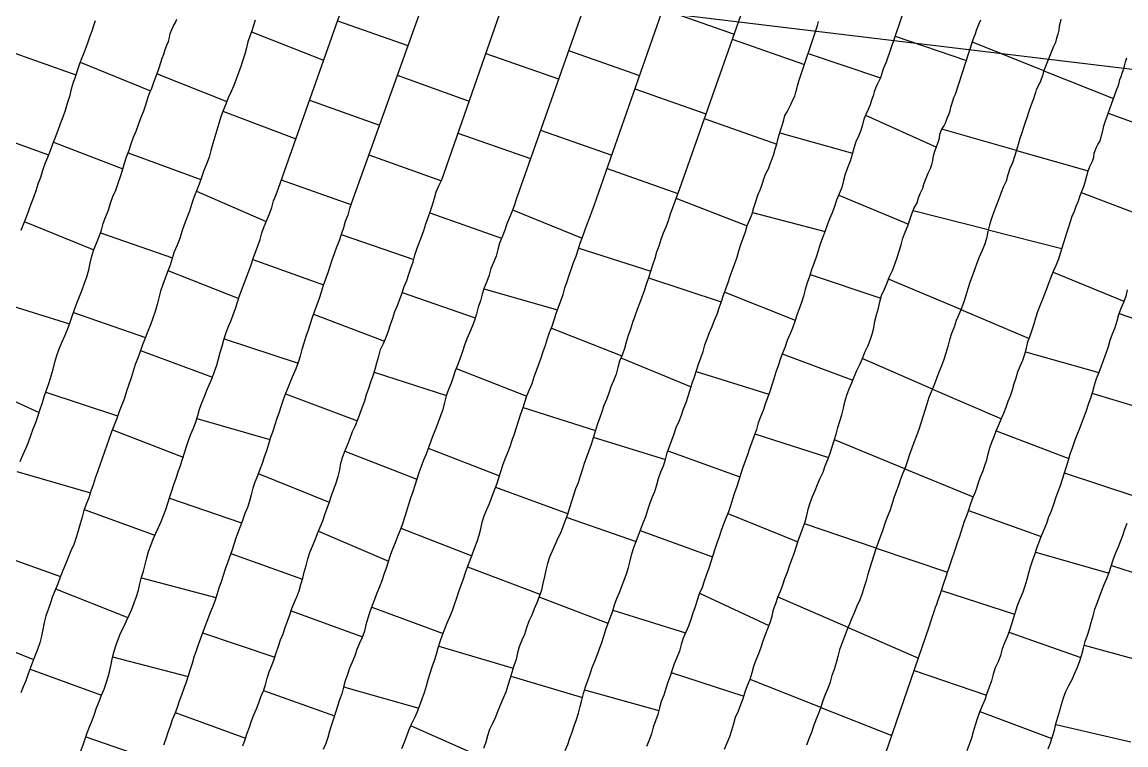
# Model space of a CAD drawing. Extents: x 703186 to 703989, y 1560402 to 1561368.
# Drawn here: x 703862 to 703927.4, y 1560593.1 to 1560635.9 of the extents above; entities that cross this region are included whole.
import ezdxf

# ---------------------------------------------------------------- set-up
doc = ezdxf.new("R2010")
doc.units = 0
for name, color, linetype in [('10124_2002_REAL', 30, 'Continuous'), ('AGROCAD PLL', 7, 'Continuous'), ('PANTE_2002', 7, 'Continuous')]:
    doc.layers.add(name, color=color, linetype=linetype)

msp = doc.modelspace()

# ---------------------------------------------------------------- linework, layer by layer
at = {"layer": '10124_2002_REAL'}
for points in [[(703884.5361, 1560592.8974), (703884.6765, 1560593.2727), (703884.8157, 1560593.6512), (703884.969, 1560594.0237), (703885.1285, 1560594.3821), (703885.2955, 1560594.7378), (703885.4517, 1560595.0975), (703885.5882, 1560595.4755), (703885.7254, 1560595.8544), (703885.8622, 1560596.2272), (703885.9785, 1560596.6107), (703886.0907, 1560596.9944), (703886.2078, 1560597.3678), (703886.3307, 1560597.7424), (703886.461, 1560598.1148), (703886.5769, 1560598.4896), (703886.6828, 1560598.8756), (703886.7945, 1560599.2502), (703886.9277, 1560599.6291), (703887.0747, 1560599.9906), (703887.2135, 1560600.3484), (703887.3715, 1560600.7131), (703887.5211, 1560601.0704), (703887.6469, 1560601.44), (703887.7811, 1560601.8211), (703887.9018, 1560602.1974), (703888.0358, 1560602.5781), (703888.1726, 1560602.9517), (703888.2902, 1560603.3273), (703888.4315, 1560603.7008), (703888.5836, 1560604.061), (703888.7198, 1560604.4363), (703888.8482, 1560604.8021), (703888.9916, 1560605.1631), (703889.106, 1560605.5465), (703889.2029, 1560605.9247), (703889.2885, 1560606.3141), (703889.3979, 1560606.6945), (703889.5526, 1560607.0568), (703889.7169, 1560607.4223), (703889.8597, 1560607.7926), (703890.0047, 1560608.1743), (703890.1452, 1560608.5593), (703890.2771, 1560608.9388), (703890.3871, 1560609.3177), (703890.4988, 1560609.6962), (703890.6517, 1560610.0691), (703890.7975, 1560610.4298), (703890.9376, 1560610.7971), (703891.0708, 1560611.174), (703891.1907, 1560611.5468), (703891.3129, 1560611.9257), (703891.4327, 1560612.2979), (703891.5495, 1560612.6661), (703891.6932, 1560613.0411), (703891.8118, 1560613.4121), (703891.9357, 1560613.7958), (703892.0967, 1560614.1699), (703892.237, 1560614.5337), (703892.3613, 1560614.917), (703892.4925, 1560615.2931), (703892.642, 1560615.6602), (703892.7707, 1560616.0421), (703892.9029, 1560616.4183), (703893.029, 1560616.8009), (703893.1448, 1560617.1862), (703893.2804, 1560617.5508), (703893.4256, 1560617.9183), (703893.5415, 1560618.3014), (703893.6739, 1560618.6689), (703893.8088, 1560619.039), (703893.9424, 1560619.4216), (703894.0716, 1560619.799), (703894.1806, 1560620.1889), (703894.3142, 1560620.566), (703894.4458, 1560620.9475), (703894.5714, 1560621.3272), (703894.703, 1560621.6924), (703894.8419, 1560622.0673), (703894.9711, 1560622.4464), (703895.0921, 1560622.8268), (703895.2303, 1560623.1989), (703895.3663, 1560623.5819), (703895.5005, 1560623.955), (703895.6402, 1560624.3225), (703895.7716, 1560624.6964), (703895.9168, 1560625.068), (703903.7928, 1560647.6017)], [(703889.3591, 1560647.0392), (703881.4257, 1560624.8938), (703881.3266, 1560624.4949), (703881.1792, 1560624.1184), (703881.064, 1560623.7379), (703880.9431, 1560623.3562), (703880.8096, 1560622.9716), (703880.6637, 1560622.5915), (703880.5272, 1560622.2138), (703880.3855, 1560621.8334), (703880.2579, 1560621.4574), (703880.1366, 1560621.0807), (703880, 1560620.7077), (703879.8714, 1560620.3224), (703879.7543, 1560619.9363), (703879.6312, 1560619.5549), (703879.4891, 1560619.1746), (703879.3546, 1560618.8063), (703879.2137, 1560618.4369), (703879.0947, 1560618.0591), (703878.9758, 1560617.683), (703878.8387, 1560617.3086), (703878.72, 1560616.9221), (703878.6149, 1560616.533), (703878.5079, 1560616.1391), (703878.3901, 1560615.7591), (703878.2596, 1560615.3867), (703878.0903, 1560615.0291), (703877.9365, 1560614.6661), (703877.7882, 1560614.2986), (703877.6446, 1560613.9291), (703877.5052, 1560613.5596), (703877.3846, 1560613.1915), (703877.2586, 1560612.8171), (703877.1295, 1560612.4477), (703877.0095, 1560612.0753), (703876.8938, 1560611.6911), (703876.7544, 1560611.3182), (703876.6331, 1560610.935), (703876.5103, 1560610.5457), (703876.378, 1560610.1648), (703876.2593, 1560609.7846), (703876.1207, 1560609.4239), (703875.9738, 1560609.0572), (703875.8297, 1560608.6883), (703875.7102, 1560608.3201), (703875.6153, 1560607.9332), (703875.5161, 1560607.5453), (703875.3795, 1560607.1792), (703875.2382, 1560606.8231), (703875.1056, 1560606.4611), (703874.9776, 1560606.0994), (703874.8344, 1560605.7323), (703874.6982, 1560605.3615), (703874.5809, 1560604.9876), (703874.4599, 1560604.6195), (703874.3257, 1560604.2476), (703874.2106, 1560603.8978), (703874.0748, 1560603.5293), (703873.9435, 1560603.1588), (703873.8308, 1560602.7825), (703873.7001, 1560602.3971), (703873.5765, 1560602.013), (703873.449, 1560601.637), (703873.3089, 1560601.2716), (703873.1634, 1560600.908), (703873.0227, 1560600.5342), (703872.876, 1560600.1666), (703872.7343, 1560599.7999), (703872.6059, 1560599.419), (703872.4621, 1560599.0469), (703872.3411, 1560598.6862), (703872.2162, 1560598.3244), (703872.1079, 1560597.9496), (703872.0002, 1560597.5766), (703871.8777, 1560597.2001), (703871.7473, 1560596.8246), (703871.6123, 1560596.4537), (703871.4797, 1560596.0733), (703871.3423, 1560595.7019), (703871.2155, 1560595.3372), (703871.0817, 1560594.9683), (703870.9352, 1560594.5952), (703870.7998, 1560594.2267), (703870.672, 1560593.8505), (703870.5431, 1560593.4687), (703870.4168, 1560593.0979)], [(703875.1155, 1560593.0676), (703875.2479, 1560593.4447), (703875.3656, 1560593.8134), (703875.4996, 1560594.1772), (703875.6184, 1560594.5377), (703875.761, 1560594.8978), (703875.9132, 1560595.2535), (703876.0529, 1560595.604), (703876.1835, 1560595.9635), (703876.3267, 1560596.3251), (703876.4551, 1560596.6862), (703876.5504, 1560597.0662), (703876.6774, 1560597.4515), (703876.8297, 1560597.8235), (703876.9676, 1560598.1981), (703877.0854, 1560598.5794), (703877.2156, 1560598.9616), (703877.3494, 1560599.3398), (703877.4926, 1560599.706), (703877.6233, 1560600.0789), (703877.7606, 1560600.4523), (703877.8902, 1560600.8271), (703878.0218, 1560601.1891), (703878.1563, 1560601.5425), (703878.3023, 1560601.8968), (703878.4399, 1560602.2491), (703878.5518, 1560602.6112), (703878.6573, 1560602.9862), (703878.7459, 1560603.3525), (703878.8549, 1560603.7441), (703878.9519, 1560604.1384), (703879.0837, 1560604.5099), (703879.239, 1560604.8868), (703879.3898, 1560605.2655), (703879.5317, 1560605.6449), (703879.6948, 1560606.0225), (703879.8443, 1560606.3987), (703879.9714, 1560606.7706), (703880.1073, 1560607.1469), (703880.2371, 1560607.516), (703880.367, 1560607.8842), (703880.4995, 1560608.2607), (703880.63, 1560608.6366), (703880.7635, 1560609.0186), (703880.8586, 1560609.4059), (703880.9162, 1560609.8083), (703881.0318, 1560610.1923), (703881.1736, 1560610.5566), (703881.3268, 1560610.9248), (703881.4702, 1560611.2917), (703881.6132, 1560611.6743), (703881.7764, 1560612.0404), (703881.9318, 1560612.3957), (703882.0643, 1560612.763), (703882.1973, 1560613.1362), (703882.3267, 1560613.5038), (703882.437, 1560613.878), (703882.5653, 1560614.2448), (703882.6971, 1560614.6177), (703882.8254, 1560614.9888), (703882.9492, 1560615.3702), (703883.0566, 1560615.7464), (703883.1631, 1560616.1407), (703883.2702, 1560616.5364), (703883.4382, 1560616.8955), (703883.5961, 1560617.2655), (703883.7343, 1560617.6436), (703883.8576, 1560618.0223), (703883.9854, 1560618.4034), (703884.1168, 1560618.7795), (703884.2661, 1560619.1476), (703884.4096, 1560619.5222), (703884.5415, 1560619.8935), (703884.67, 1560620.2611), (703884.8194, 1560620.623), (703884.9429, 1560620.9937), (703885.0669, 1560621.3644), (703885.1958, 1560621.7364), (703885.301, 1560622.1166), (703885.4145, 1560622.4879), (703885.5525, 1560622.86), (703885.6921, 1560623.2203), (703885.8266, 1560623.5912), (703885.954, 1560623.9717), (703886.0897, 1560624.362), (703886.2275, 1560624.7493), (703886.3357, 1560625.1152), (703886.453, 1560625.4934), (703886.5575, 1560625.8752), (703886.7266, 1560626.2389), (703886.8918, 1560626.5872), (703893.9184, 1560646.757)], [(703908.1874, 1560646.5621), (703900.9762, 1560626.0519), (703900.8309, 1560625.6748), (703900.6844, 1560625.2988), (703900.5462, 1560624.9237), (703900.4208, 1560624.5449), (703900.2905, 1560624.1677), (703900.1571, 1560623.7895), (703900.0062, 1560623.4186), (703899.8719, 1560623.0446), (703899.75, 1560622.6655), (703899.608, 1560622.3038), (703899.5019, 1560621.922), (703899.3796, 1560621.5398), (703899.2627, 1560621.1571), (703899.1373, 1560620.7737), (703899.0009, 1560620.3956), (703898.8773, 1560620.0178), (703898.7452, 1560619.6435), (703898.6031, 1560619.2719), (703898.4613, 1560618.8991), (703898.3261, 1560618.5205), (703898.1957, 1560618.1337), (703898.0637, 1560617.7488), (703897.9318, 1560617.3646), (703897.8144, 1560616.9751), (703897.7148, 1560616.5897), (703897.5677, 1560616.2108), (703897.4169, 1560615.8457), (703897.317, 1560615.4645), (703897.2175, 1560615.0735), (703897.0623, 1560614.6898), (703896.8941, 1560614.335), (703896.777, 1560613.9587), (703896.6462, 1560613.5834), (703896.4941, 1560613.2191), (703896.3639, 1560612.8441), (703896.2373, 1560612.46), (703896.0997, 1560612.073), (703895.9735, 1560611.6909), (703895.8537, 1560611.3029), (703895.7299, 1560610.9186), (703895.5921, 1560610.5443), (703895.4552, 1560610.1673), (703895.3298, 1560609.7847), (703895.2128, 1560609.3975), (703895.083, 1560609.0257), (703894.9616, 1560608.647), (703894.8197, 1560608.2821), (703894.6912, 1560607.915), (703894.5665, 1560607.5434), (703894.4502, 1560607.1515), (703894.3291, 1560606.7748), (703894.2014, 1560606.4079), (703894.068, 1560606.0336), (703893.9192, 1560605.6598), (703893.7445, 1560605.3145), (703893.5922, 1560604.9558), (703893.4367, 1560604.5902), (703893.2766, 1560604.2355), (703893.1593, 1560603.8595), (703893.0604, 1560603.4733), (703892.9781, 1560603.0852), (703892.8783, 1560602.6827), (703892.79, 1560602.2879), (703892.6555, 1560601.9077), (703892.5147, 1560601.5401), (703892.3678, 1560601.1775), (703892.2235, 1560600.7992), (703892.0465, 1560600.4449), (703891.906, 1560600.0538), (703891.7823, 1560599.6566), (703891.6261, 1560599.3122), (703891.4757, 1560598.9369), (703891.3821, 1560598.5659), (703891.2891, 1560598.1776), (703891.1629, 1560597.7989), (703891.0499, 1560597.4149), (703890.9317, 1560597.0125), (703890.8122, 1560596.6301), (703890.6836, 1560596.247), (703890.5309, 1560595.882), (703890.3658, 1560595.5171), (703890.2154, 1560595.1361), (703890.078, 1560594.7566), (703889.8905, 1560594.391), (703889.7191, 1560594.0402), (703889.5956, 1560593.6621), (703889.498, 1560593.2718), (703889.3625, 1560592.9004)], [(703865.5239, 1560592.7586), (703865.6521, 1560593.1206), (703865.7665, 1560593.4804), (703865.8915, 1560593.8398), (703866.0246, 1560594.1982), (703866.1809, 1560594.5675), (703866.3204, 1560594.9418), (703866.4537, 1560595.3212), (703866.595, 1560595.6955), (703866.7466, 1560596.0599), (703866.8957, 1560596.4152), (703867.0187, 1560596.7803), (703867.1283, 1560597.1503), (703867.2296, 1560597.5305), (703867.3189, 1560597.9051), (703867.3921, 1560598.2922), (703867.4926, 1560598.6774), (703867.6152, 1560599.0405), (703867.7518, 1560599.4117), (703867.8942, 1560599.7683), (703868.0591, 1560600.1116), (703868.2189, 1560600.46), (703868.377, 1560600.8098), (703868.5432, 1560601.1652), (703868.6833, 1560601.529), (703868.8118, 1560601.8988), (703868.9255, 1560602.2795), (703869.0096, 1560602.6622), (703869.1117, 1560603.0447), (703869.2379, 1560603.4165), (703869.3283, 1560603.8007), (703869.4308, 1560604.1917), (703869.5277, 1560604.5697), (703869.672, 1560604.9349), (703869.8053, 1560605.3003), (703869.9505, 1560605.6509), (703870.1216, 1560605.9999), (703870.2757, 1560606.3525), (703870.4173, 1560606.7059), (703870.5435, 1560607.065), (703870.6639, 1560607.4358), (703870.7881, 1560607.8017), (703870.911, 1560608.174), (703871.0339, 1560608.5468), (703871.1571, 1560608.9226), (703871.2877, 1560609.2924), (703871.4173, 1560609.6654), (703871.5381, 1560610.0375), (703871.6604, 1560610.4094), (703871.7807, 1560610.7832), (703871.9042, 1560611.1519), (703872.036, 1560611.5251), (703872.1899, 1560611.8809), (703872.3327, 1560612.2517), (703872.4425, 1560612.6314), (703872.5526, 1560613.0087), (703872.6934, 1560613.3816), (703872.833, 1560613.7536), (703872.9852, 1560614.1216), (703873.1437, 1560614.4818), (703873.2936, 1560614.8495), (703873.4365, 1560615.2321), (703873.5666, 1560615.6047), (703873.6653, 1560615.9844), (703873.7731, 1560616.365), (703873.8847, 1560616.7418), (703873.9879, 1560617.1176), (703874.1117, 1560617.4933), (703874.2449, 1560617.8577), (703874.3994, 1560618.2162), (703874.546, 1560618.5887), (703874.684, 1560618.9616), (703874.8037, 1560619.3371), (703874.9233, 1560619.7149), (703875.0516, 1560620.0858), (703875.1921, 1560620.4522), (703875.332, 1560620.8137), (703875.4682, 1560621.1805), (703875.5987, 1560621.5616), (703875.7337, 1560621.9366), (703875.8648, 1560622.3078), (703875.9979, 1560622.6846), (703876.135, 1560623.0619), (703876.2428, 1560623.4449), (703876.3807, 1560623.8307), (703876.5344, 1560624.2075), (703876.6958, 1560624.5808), (703876.8231, 1560624.9548), (703876.9345, 1560625.3442), (703877.0765, 1560625.7154), (703877.2147, 1560626.0873), (703884.3525, 1560646.2816)], [(703897.8071, 1560643.9225), (703891.4471, 1560625.8741), (703891.32, 1560625.4953), (703891.205, 1560625.109), (703891.0524, 1560624.7334), (703890.8997, 1560624.3635), (703890.7466, 1560623.9891), (703890.6171, 1560623.603), (703890.472, 1560623.2201), (703890.3202, 1560622.8396), (703890.218, 1560622.4605), (703890.1169, 1560622.0582), (703889.9488, 1560621.6943), (703889.7927, 1560621.3299), (703889.6959, 1560620.9404), (703889.565, 1560620.5624), (703889.4005, 1560620.1935), (703889.2921, 1560619.8117), (703889.1857, 1560619.4256), (703889.0549, 1560619.0453), (703888.9441, 1560618.6523), (703888.8306, 1560618.2563), (703888.684, 1560617.897), (703888.5293, 1560617.5292), (703888.3822, 1560617.1612), (703888.2457, 1560616.7931), (703888.1218, 1560616.4104), (703887.9768, 1560616.0223), (703887.8361, 1560615.6472), (703887.6915, 1560615.2765), (703887.5683, 1560614.9013), (703887.4433, 1560614.5351), (703887.2921, 1560614.165), (703887.154, 1560613.7868), (703887.0488, 1560613.3934), (703886.9464, 1560612.9904), (703886.8174, 1560612.6007), (703886.6859, 1560612.2257), (703886.5423, 1560611.8549), (703886.3922, 1560611.487), (703886.2437, 1560611.1119), (703886.1101, 1560610.7342), (703885.9587, 1560610.3442), (703885.8141, 1560609.9743), (703885.6785, 1560609.6074), (703885.542, 1560609.2307), (703885.4229, 1560608.8583), (703885.3026, 1560608.4853), (703885.1734, 1560608.115), (703885.0463, 1560607.7357), (703884.9265, 1560607.3508), (703884.8079, 1560606.966), (703884.6905, 1560606.5844), (703884.5691, 1560606.2042), (703884.4232, 1560605.831), (703884.2769, 1560605.4549), (703884.1249, 1560605.0832), (703883.9815, 1560604.7103), (703883.8419, 1560604.3378), (703883.7222, 1560603.9575), (703883.6007, 1560603.5785), (703883.4684, 1560603.2047), (703883.3407, 1560602.841), (703883.1959, 1560602.4721), (703883.053, 1560602.1079), (703882.9183, 1560601.7397), (703882.7749, 1560601.3675), (703882.6373, 1560600.9921), (703882.5154, 1560600.6191), (703882.4034, 1560600.2375), (703882.3112, 1560599.8624), (703882.1771, 1560599.4872), (703882.0172, 1560599.137), (703881.8721, 1560598.7751), (703881.7398, 1560598.3987), (703881.5791, 1560598.0267), (703881.4256, 1560597.6548), (703881.301, 1560597.2854), (703881.1759, 1560596.9111), (703881.0683, 1560596.5333), (703880.9675, 1560596.1497), (703880.8438, 1560595.7802), (703880.7156, 1560595.4099), (703880.6082, 1560595.0362), (703880.4802, 1560594.668), (703880.3631, 1560594.3006), (703880.251, 1560593.9293), (703880.1545, 1560593.5559), (703880.0239, 1560593.1967), (703879.8605, 1560592.8366)], [(703914.2769, 1560636.6682), (703913.2126, 1560633.5471), (703913.1293, 1560633.3746), (703913.0535, 1560633.1968), (703912.9842, 1560633.0141), (703912.938, 1560632.8167), (703912.8763, 1560632.6219), (703912.7815, 1560632.4355), (703912.6812, 1560632.2371), (703912.5856, 1560632.0172), (703912.5016, 1560631.7957), (703912.4344, 1560631.5535), (703912.3325, 1560631.3036), (703912.2543, 1560631.0319), (703912.1391, 1560630.7514), (703912.0138, 1560630.4656), (703911.883, 1560630.1779), (703911.7991, 1560629.8538), (703911.7146, 1560629.5142), (703911.5723, 1560629.171), (703911.4195, 1560628.8369), (703911.2974, 1560628.4693), (703911.1905, 1560628.0809), (703911.073, 1560627.6855), (703910.9229, 1560627.3058), (703910.7888, 1560626.9269), (703910.6768, 1560626.5379), (703910.5808, 1560626.1386), (703910.4293, 1560625.7552), (703910.2761, 1560625.3906), (703910.1478, 1560625.0153), (703910.0103, 1560624.6423), (703909.8618, 1560624.2698), (703909.7115, 1560623.8962), (703909.581, 1560623.5137), (703909.4421, 1560623.1439), (703909.3027, 1560622.7689), (703909.1857, 1560622.3825), (703909.0545, 1560622.0023), (703908.9181, 1560621.6318), (703908.7929, 1560621.2522), (703908.6626, 1560620.8669), (703908.5323, 1560620.4823), (703908.4156, 1560620.0897), (703908.3083, 1560619.7048), (703908.1888, 1560619.3174), (703908.058, 1560618.9443), (703907.9176, 1560618.5734), (703907.7968, 1560618.1879), (703907.6622, 1560617.8029), (703907.4959, 1560617.4301), (703907.3425, 1560617.0684), (703907.2205, 1560616.6958), (703907.0616, 1560616.3272), (703906.9217, 1560615.9518), (703906.8066, 1560615.5724), (703906.6795, 1560615.1885), (703906.5542, 1560614.8074), (703906.4468, 1560614.4267), (703906.3172, 1560614.0492), (703906.1848, 1560613.6695), (703906.0515, 1560613.2951), (703905.919, 1560612.9272), (703905.7576, 1560612.5559), (703905.6254, 1560612.186), (703905.5249, 1560611.8032), (703905.4011, 1560611.4215), (703905.2439, 1560611.0525), (703905.1095, 1560610.682), (703904.9938, 1560610.3039), (703904.8658, 1560609.9294), (703904.7241, 1560609.5538), (703904.5942, 1560609.1895), (703904.476, 1560608.8028), (703904.3647, 1560608.4158), (703904.2352, 1560608.04), (703904.1128, 1560607.6652), (703903.9932, 1560607.2878), (703903.8663, 1560606.9188), (703903.7213, 1560606.5574), (703903.5696, 1560606.1907), (703903.4464, 1560605.8169), (703903.3256, 1560605.4431), (703903.1827, 1560605.0684), (703903.0563, 1560604.7084), (703902.943, 1560604.33), (703902.8205, 1560603.9558), (703902.71, 1560603.577), (703902.5709, 1560603.2187), (703902.4306, 1560602.8261), (703902.3101, 1560602.4388), (703902.1385, 1560602.0699), (703902.0188, 1560601.6926), (703901.8981, 1560601.2997), (703901.7504, 1560600.9225), (703901.6338, 1560600.5429), (703901.5111, 1560600.1601), (703901.3385, 1560599.7956), (703901.1778, 1560599.431), (703901.0672, 1560599.0577), (703900.9673, 1560598.6655), (703900.8038, 1560598.2915), (703900.649, 1560597.93), (703900.5376, 1560597.5665), (703900.4145, 1560597.1901), (703900.284, 1560596.833), (703900.17, 1560596.4582), (703900.0519, 1560596.0656), (703899.8912, 1560595.6917), (703899.7868, 1560595.306), (703899.6827, 1560594.911), (703899.5438, 1560594.5385), (703899.4119, 1560594.1619), (703899.3068, 1560593.7787), (703899.1678, 1560593.3908), (703899.025, 1560593.0176)], [(703861.9318, 1560609.899), (703862.0929, 1560610.288), (703862.2662, 1560610.6655), (703862.4154, 1560611.05), (703862.5534, 1560611.4456), (703862.7044, 1560611.8345), (703862.8494, 1560612.2186), (703862.9855, 1560612.6218), (703863.1189, 1560613.0127), (703863.2515, 1560613.4067), (703863.371, 1560613.8054), (703863.4988, 1560614.1931), (703863.645, 1560614.5817), (703863.7666, 1560614.9745), (703863.8836, 1560615.3816), (703863.9853, 1560615.7841), (703864.0994, 1560616.1854), (703864.2413, 1560616.5787), (703864.3988, 1560616.9461), (703864.5649, 1560617.3394), (703864.72, 1560617.7169), (703864.8599, 1560618.1003), (703865.0031, 1560618.5057), (703865.1415, 1560618.9016), (703865.2831, 1560619.2892), (703865.4495, 1560619.6758), (703865.5903, 1560620.0643), (703865.7266, 1560620.4612), (703865.8798, 1560620.85), (703865.9908, 1560621.2533), (703866.0757, 1560621.6564), (703866.1658, 1560622.0621), (703866.2879, 1560622.4551), (703866.446, 1560622.8362), (703866.61, 1560623.2212), (703866.7429, 1560623.6025), (703866.85, 1560624.0062), (703866.999, 1560624.4055), (703867.1602, 1560624.7917), (703867.2687, 1560625.1983), (703867.4121, 1560625.6021), (703867.5822, 1560625.9791), (703867.7337, 1560626.3846), (703867.8757, 1560626.7759), (703867.9899, 1560627.167), (703868.0974, 1560627.5656), (703868.2308, 1560627.9563), (703868.3727, 1560628.3443), (703868.5027, 1560628.723), (703868.6459, 1560629.124), (703868.804, 1560629.474), (703868.9209, 1560629.8088), (703869.0278, 1560630.1309), (703869.1267, 1560630.3987), (703869.2547, 1560630.6835), (703869.3499, 1560630.9622), (703869.4253, 1560631.2283), (703869.5034, 1560631.4972), (703869.6091, 1560631.7599), (703869.7234, 1560632.0093), (703869.8103, 1560632.2568), (703869.8919, 1560632.5214), (703870.0074, 1560632.7844), (703870.1072, 1560633.0342), (703870.182, 1560633.2733), (703870.2504, 1560633.546), (703870.3307, 1560633.7968), (703870.427, 1560634.0389), (703870.5193, 1560634.3055), (703870.6139, 1560634.5584), (703870.7139, 1560634.7794), (703870.7777, 1560635.0141), (703870.807, 1560635.2572), (703870.9017, 1560635.4845), (703870.9998, 1560635.7025), (703871.1175, 1560635.9036), (703871.2032, 1560636.0992)], [(703866.3682, 1560636.0036), (703866.264, 1560635.7069), (703866.1645, 1560635.3957), (703866.0598, 1560635.0923), (703865.9468, 1560634.7915), (703865.8322, 1560634.4707), (703865.7163, 1560634.1441), (703865.5871, 1560633.8068), (703865.446, 1560633.4602), (703865.3163, 1560633.1105), (703865.1932, 1560632.7311), (703865.0614, 1560632.3429), (703864.947, 1560631.9494), (703864.8525, 1560631.5234), (703864.7189, 1560631.1083), (703864.5948, 1560630.7015), (703864.4618, 1560630.2917), (703864.3035, 1560629.8975), (703864.1517, 1560629.5008), (703863.9982, 1560629.0954), (703863.8464, 1560628.6962), (703863.694, 1560628.3012), (703863.5453, 1560627.9113), (703863.3954, 1560627.5267), (703863.2543, 1560627.134), (703863.1224, 1560626.7341), (703862.9819, 1560626.3274), (703862.8556, 1560625.9291), (703862.7097, 1560625.5386), (703862.5518, 1560625.1451), (703862.418, 1560624.754), (703862.2721, 1560624.3702), (703862.1153, 1560623.9879), (703861.9618, 1560623.594)], [(703875.8412, 1560636.0534), (703875.7527, 1560635.7374), (703875.6535, 1560635.4098), (703875.527, 1560635.0886), (703875.4155, 1560634.7546), (703875.3257, 1560634.3992), (703875.232, 1560634.0301), (703875.1048, 1560633.6688), (703874.9903, 1560633.2954), (703874.8636, 1560632.9247), (703874.7224, 1560632.5517), (703874.5831, 1560632.1799), (703874.4156, 1560631.8128), (703874.2432, 1560631.4435), (703874.0964, 1560631.0633), (703873.9491, 1560630.6882), (703873.8062, 1560630.3131), (703873.6949, 1560629.9276), (703873.58, 1560629.5365), (703873.4562, 1560629.135), (703873.3337, 1560628.7293), (703873.2215, 1560628.3275), (703873.1136, 1560627.9247), (703872.9618, 1560627.5225), (703872.8012, 1560627.1357), (703872.6641, 1560626.7342), (703872.5354, 1560626.3239), (703872.378, 1560625.929), (703872.2075, 1560625.537), (703872.0751, 1560625.1328), (703871.9488, 1560624.7285), (703871.7958, 1560624.3318), (703871.6355, 1560623.9238), (703871.4913, 1560623.5183), (703871.3801, 1560623.1132), (703871.2221, 1560622.7113), (703871.0531, 1560622.328), (703870.9306, 1560621.9289), (703870.8014, 1560621.5334), (703870.6483, 1560621.1424), (703870.5072, 1560620.7564), (703870.3697, 1560620.3787), (703870.2404, 1560619.9913), (703870.1291, 1560619.5984), (703870.0297, 1560619.196), (703869.9234, 1560618.7923), (703869.7793, 1560618.3974), (703869.6363, 1560618.0064), (703869.4912, 1560617.614), (703869.336, 1560617.2174), (703869.1778, 1560616.8202), (703869.0305, 1560616.4215), (703868.885, 1560616.0338), (703868.7356, 1560615.6452), (703868.61, 1560615.2577), (703868.4989, 1560614.8569), (703868.3556, 1560614.4621), (703868.2163, 1560614.0677), (703868.1023, 1560613.6593), (703867.9401, 1560613.2618), (703867.7868, 1560612.8644), (703867.6421, 1560612.4603), (703867.4979, 1560612.0593), (703867.3422, 1560611.6541), (703867.2, 1560611.2586), (703867.0611, 1560610.8742), (703866.9251, 1560610.4758), (703866.7861, 1560610.0767), (703866.6477, 1560609.6875), (703866.5129, 1560609.2987), (703866.3738, 1560608.9084), (703866.2454, 1560608.5157), (703866.1148, 1560608.1394), (703865.9924, 1560607.762), (703865.839, 1560607.3856), (703865.7, 1560607.0037), (703865.5943, 1560606.6167), (703865.4859, 1560606.2032), (703865.3691, 1560605.798), (703865.2504, 1560605.393), (703865.0982, 1560604.9958), (703864.9278, 1560604.6095), (703864.7711, 1560604.2134), (703864.6144, 1560603.8184), (703864.4496, 1560603.4395), (703864.2967, 1560603.0539), (703864.1476, 1560602.6613), (703863.9976, 1560602.2834), (703863.8508, 1560601.9029), (703863.7152, 1560601.5242), (703863.587, 1560601.1436), (703863.4551, 1560600.7603), (703863.3473, 1560600.3654), (703863.2588, 1560599.9548), (703863.1835, 1560599.552), (703863.0815, 1560599.1554), (703862.9525, 1560598.765), (703862.8035, 1560598.3824), (703862.6505, 1560598.0125), (703862.523, 1560597.6353), (703862.3901, 1560597.2706), (703862.2536, 1560596.9129), (703862.105, 1560596.5526), (703861.9732, 1560596.1944)], [(703903.6422, 1560592.8608), (703903.792, 1560593.2373), (703903.9482, 1560593.6077), (703904.0689, 1560593.9956), (703904.1826, 1560594.3785), (703904.2916, 1560594.7578), (703904.455, 1560595.1407), (703904.6014, 1560595.5093), (703904.7425, 1560595.8698), (703904.8513, 1560596.2564), (703904.9921, 1560596.6371), (703905.1517, 1560597.0056), (703905.2666, 1560597.398), (703905.3787, 1560597.7786), (703905.5093, 1560598.1571), (703905.66, 1560598.5296), (703905.8032, 1560598.8994), (703905.9334, 1560599.2731), (703906.0609, 1560599.6481), (703906.2035, 1560600.0097), (703906.3308, 1560600.3745), (703906.4478, 1560600.7529), (703906.5455, 1560601.1318), (703906.6688, 1560601.5035), (703906.8028, 1560601.8712), (703906.9535, 1560602.2303), (703907.0926, 1560602.5976), (703907.2161, 1560602.9788), (703907.3577, 1560603.3441), (703907.4785, 1560603.718), (703907.622, 1560604.0913), (703907.7549, 1560604.4605), (703907.8784, 1560604.8398), (703908.0056, 1560605.2093), (703908.1443, 1560605.5791), (703908.2794, 1560605.949), (703908.4086, 1560606.3223), (703908.513, 1560606.6961), (703908.5964, 1560607.0845), (703908.7002, 1560607.4646), (703908.8457, 1560607.8267), (703909.0005, 1560608.1816), (703909.148, 1560608.5458), (703909.3031, 1560608.9142), (703909.4684, 1560609.2771), (703909.6012, 1560609.6539), (703909.7545, 1560610.0194), (703909.8943, 1560610.3944), (703910.0143, 1560610.7718), (703910.1299, 1560611.1519), (703910.2419, 1560611.5322), (703910.3433, 1560611.9226), (703910.4576, 1560612.2999), (703910.5773, 1560612.6777), (703910.6784, 1560613.0586), (703910.7637, 1560613.4478), (703910.875, 1560613.8316), (703911.0226, 1560614.1996), (703911.183, 1560614.554), (703911.3179, 1560614.9236), (703911.4698, 1560615.2956), (703911.6413, 1560615.6489), (703911.7975, 1560616.0119), (703911.9417, 1560616.3739), (703912.1141, 1560616.7263), (703912.2614, 1560617.0913), (703912.3795, 1560617.449), (703912.4705, 1560617.8239), (703912.5454, 1560618.2187), (703912.6407, 1560618.5936), (703912.7484, 1560618.9777), (703912.8331, 1560619.3599), (703912.9366, 1560619.7413), (703913.1002, 1560620.1069), (703913.2583, 1560620.4834), (703913.4123, 1560620.8562), (703913.5923, 1560621.2085), (703913.7215, 1560621.5866), (703913.8577, 1560621.9803), (703913.9835, 1560622.3564), (703914.1008, 1560622.744), (703914.2009, 1560623.1283), (703914.3365, 1560623.4914), (703914.4967, 1560623.8532), (703914.6125, 1560624.2272), (703914.7232, 1560624.5825), (703914.8747, 1560624.9211), (703915.0391, 1560625.2227), (703915.1221, 1560625.5272), (703915.2467, 1560625.8099), (703915.3774, 1560626.0867), (703915.4629, 1560626.3955), (703915.5832, 1560626.6943), (703915.7052, 1560626.9815), (703915.8249, 1560627.2519), (703915.9216, 1560627.4952), (703915.963, 1560627.7407), (703916.01, 1560628.0133), (703916.0895, 1560628.2929), (703916.1948, 1560628.5514), (703916.2814, 1560628.8247), (703916.3647, 1560629.0546), (703916.3937, 1560629.2989), (703916.4781, 1560629.5562), (703916.6192, 1560629.7714), (703916.7429, 1560629.9975), (703916.8258, 1560630.2457), (703916.9249, 1560630.4658), (703916.995, 1560630.681), (703917.0458, 1560630.8813), (703917.0994, 1560631.0724), (703917.1503, 1560631.2727), (703917.2196, 1560631.472), (703917.3061, 1560631.6569), (703918.3489, 1560634.8489), (703918.415, 1560635.0511), (703918.4971, 1560635.2424), (703918.5618, 1560635.4455), (703918.6369, 1560635.641), (703918.7245, 1560635.8388), (703918.8094, 1560636.0673)], [(703923.5561, 1560636.0935), (703923.5086, 1560635.8977), (703923.4591, 1560635.6848), (703923.4236, 1560635.459), (703923.3665, 1560635.2244), (703923.3, 1560634.9737), (703923.2318, 1560634.7244), (703923.1119, 1560634.4773), (703922.5238, 1560633.0018), (703922.4575, 1560632.7512), (703922.3837, 1560632.5491), (703922.324, 1560632.3657), (703922.2371, 1560632.2065), (703922.1601, 1560632.0634), (703922.0997, 1560631.9174), (703922.045, 1560631.7645), (703921.9929, 1560631.5856), (703921.9309, 1560631.3849), (703921.8529, 1560631.1792), (703921.7743, 1560630.9649), (703921.6971, 1560630.7553), (703921.6227, 1560630.5206), (703921.5464, 1560630.2569), (703921.4399, 1560629.9818), (703921.349, 1560629.6798), (703921.2468, 1560629.3659), (703921.1334, 1560629.0347), (703921.0266, 1560628.6889), (703920.9208, 1560628.335), (703920.8153, 1560627.9639), (703920.6864, 1560627.603), (703920.536, 1560627.2512), (703920.4226, 1560626.8777), (703920.3102, 1560626.5054), (703920.1447, 1560626.1501), (703920.0001, 1560625.7776), (703919.8703, 1560625.4096), (703919.7232, 1560625.0548), (703919.5776, 1560624.6838), (703919.4463, 1560624.3054), (703919.3272, 1560623.912), (703919.2271, 1560623.5184), (703919.1413, 1560623.1206), (703919.0319, 1560622.7362), (703918.8756, 1560622.3658), (703918.7225, 1560622.0085), (703918.5812, 1560621.6425), (703918.4379, 1560621.2662), (703918.3038, 1560620.8853), (703918.161, 1560620.5044), (703918.0425, 1560620.1221), (703917.9274, 1560619.7399), (703917.8082, 1560619.3527), (703917.6615, 1560618.984), (703917.507, 1560618.6189), (703917.3589, 1560618.2457), (703917.2315, 1560617.8699), (703917.0813, 1560617.4947), (703916.9588, 1560617.1098), (703916.8656, 1560616.7111), (703916.7484, 1560616.319), (703916.6319, 1560615.94), (703916.4763, 1560615.5692), (703916.3294, 1560615.2011), (703916.1933, 1560614.829), (703916.058, 1560614.4433), (703915.8943, 1560614.0674), (703915.7427, 1560613.6917), (703915.6162, 1560613.309), (703915.4979, 1560612.9261), (703915.3854, 1560612.5499), (703915.2641, 1560612.1698), (703915.1456, 1560611.7935), (703915.0116, 1560611.4279), (703914.8629, 1560611.0646), (703914.7215, 1560610.6872), (703914.5979, 1560610.3137), (703914.4783, 1560609.9435), (703914.3483, 1560609.58), (703914.199, 1560609.2166), (703914.0653, 1560608.8547), (703913.9404, 1560608.4923), (703913.8066, 1560608.1218), (703913.6709, 1560607.7438), (703913.5433, 1560607.3639), (703913.4238, 1560606.9843), (703913.2675, 1560606.6132), (703913.1348, 1560606.227), (703913.0077, 1560605.8569), (703912.8707, 1560605.4892), (703912.7267, 1560605.1127), (703912.6003, 1560604.7374), (703912.4786, 1560604.3604), (703912.3596, 1560603.9784), (703912.2373, 1560603.5986), (703912.1225, 1560603.2226), (703912.0163, 1560602.842), (703911.8998, 1560602.4714), (703911.7865, 1560602.089), (703911.6448, 1560601.7068), (703911.4784, 1560601.3435), (703911.326, 1560600.9777), (703911.1545, 1560600.5907), (703911.0178, 1560600.2238), (703910.8611, 1560599.8636), (703910.7162, 1560599.4876), (703910.5797, 1560599.1148), (703910.4399, 1560598.7396), (703910.3443, 1560598.3612), (703910.2542, 1560597.9774), (703910.1254, 1560597.5924), (703909.9974, 1560597.2212), (703909.8862, 1560596.8435), (703909.7478, 1560596.4666), (703909.5971, 1560596.0978), (703909.4621, 1560595.7293), (703909.3435, 1560595.3453), (703909.1952, 1560594.9702), (703909.0473, 1560594.604), (703908.9092, 1560594.2359), (703908.7814, 1560593.8536), (703908.6208, 1560593.4799), (703908.4822, 1560593.1043)], [(703894.206, 1560592.7788), (703894.351, 1560593.1457), (703894.4808, 1560593.5113), (703894.6139, 1560593.8799), (703894.7378, 1560594.2444), (703894.8616, 1560594.6199), (703894.9837, 1560594.9981), (703895.0914, 1560595.3909), (703895.1831, 1560595.7771), (703895.2936, 1560596.1618), (703895.4012, 1560596.5488), (703895.5418, 1560596.9308), (703895.6713, 1560597.3226), (703895.8053, 1560597.7047), (703895.9611, 1560598.0773), (703896.103, 1560598.4399), (703896.232, 1560598.8154), (703896.3778, 1560599.1894), (703896.4983, 1560599.567), (703896.6092, 1560599.9547), (703896.7369, 1560600.3304), (703896.8813, 1560600.6889), (703897.0169, 1560601.0571), (703897.1303, 1560601.4221), (703897.2678, 1560601.7883), (703897.4229, 1560602.1529), (703897.554, 1560602.5199), (703897.6865, 1560602.8845), (703897.84, 1560603.2594), (703897.9488, 1560603.6313), (703898.0404, 1560604.0243), (703898.14, 1560604.427), (703898.2667, 1560604.8032), (703898.4126, 1560605.1669), (703898.5463, 1560605.5328), (703898.68, 1560605.9018), (703898.8228, 1560606.2782), (703898.9732, 1560606.6438), (703899.0877, 1560607.0362), (703899.2111, 1560607.4041), (703899.3563, 1560607.7697), (703899.5, 1560608.1358), (703899.6223, 1560608.5149), (703899.7255, 1560608.9045), (703899.8646, 1560609.2855), (703900.0172, 1560609.6483), (703900.1343, 1560610.0276), (703900.236, 1560610.4178), (703900.3729, 1560610.7983), (703900.5175, 1560611.1713), (703900.6527, 1560611.5476), (703900.7807, 1560611.924), (703900.9452, 1560612.2914), (703901.0874, 1560612.6464), (703901.1994, 1560613.0289), (703901.3552, 1560613.4033), (703901.4868, 1560613.7781), (703901.6083, 1560614.1564), (703901.7266, 1560614.5451), (703901.8528, 1560614.9218), (703901.9695, 1560615.2973), (703902.09, 1560615.6746), (703902.2307, 1560616.0475), (703902.3646, 1560616.4162), (703902.4688, 1560616.8049), (703902.6056, 1560617.1763), (703902.7497, 1560617.5446), (703902.9015, 1560617.9089), (703903.0457, 1560618.2746), (703903.1946, 1560618.6403), (703903.323, 1560619.0132), (703903.4495, 1560619.3896), (703903.5771, 1560619.7634), (703903.7234, 1560620.1322), (703903.8497, 1560620.5032), (703903.9791, 1560620.8849), (703904.1166, 1560621.2576), (703904.2534, 1560621.6225), (703904.3788, 1560622.0063), (703904.4806, 1560622.3892), (703904.6093, 1560622.7648), (703904.7484, 1560623.1409), (703904.8689, 1560623.5037), (703904.9868, 1560623.8846), (703905.1348, 1560624.2337), (703905.2673, 1560624.5777), (703905.3659, 1560624.9525), (703905.4829, 1560625.3086), (703905.6008, 1560625.6735), (703905.7516, 1560626.0024), (703905.8685, 1560626.3149), (703905.9674, 1560626.6434), (703906.08, 1560626.9558), (703906.2347, 1560627.2421), (703906.3307, 1560627.5364), (703906.4672, 1560627.8231), (703906.5534, 1560628.1012), (703906.6361, 1560628.3969), (703906.7271, 1560628.693), (703906.7986, 1560628.9677), (703906.8772, 1560629.2613), (703906.9647, 1560629.5715), (703907.0677, 1560629.8583), (703907.1474, 1560630.1336), (703907.2039, 1560630.3878), (703907.3525, 1560630.6149), (703907.4583, 1560630.8474), (703907.5729, 1560631.0826), (703907.6768, 1560631.3181), (703907.7933, 1560631.5483), (703907.8683, 1560631.7796), (703907.9142, 1560631.9721), (703907.9585, 1560632.1454), (703907.9938, 1560632.3003), (703908.0398, 1560632.4245), (703908.0758, 1560632.5505), (703909.0584, 1560635.4921), (703909.1368, 1560635.7241), (703909.2095, 1560635.9593)], [(703911.8592, 1560588.791), (703915.7604, 1560600.1077), (703915.7816, 1560600.1659), (703915.8, 1560600.2383), (703915.8393, 1560600.3659), (703915.8767, 1560600.4924), (703915.9192, 1560600.6047), (703915.9568, 1560600.7419), (703916.0074, 1560600.9051), (703916.0698, 1560601.0857), (703916.1359, 1560601.2758), (703916.2029, 1560601.454), (703916.2764, 1560601.6534), (703916.3509, 1560601.8727), (703916.4243, 1560602.0918), (703916.4993, 1560602.3248), (703916.5755, 1560602.5737), (703916.6661, 1560602.825), (703916.7568, 1560603.0902), (703916.8479, 1560603.3583), (703916.9432, 1560603.6328), (703917.0386, 1560603.9178), (703917.1403, 1560604.2151), (703917.2348, 1560604.5014), (703917.3368, 1560604.7949), (703917.4393, 1560605.1043), (703917.5412, 1560605.4256), (703917.6553, 1560605.7444), (703917.7499, 1560606.0589), (703917.8521, 1560606.3745), (703917.978, 1560606.7012), (703918.097, 1560607.0342), (703918.1983, 1560607.3649), (703918.3182, 1560607.6874), (703918.4501, 1560608.0068), (703918.5707, 1560608.3284), (703918.6821, 1560608.6566), (703918.8031, 1560608.988), (703918.9289, 1560609.3216), (703919.0537, 1560609.6586), (703919.1662, 1560610.0068), (703919.2552, 1560610.3629), (703919.3511, 1560610.7104), (703919.4693, 1560611.0458), (703919.5994, 1560611.3822), (703919.7291, 1560611.7222), (703919.8752, 1560612.069), (703920.0265, 1560612.4163), (703920.1707, 1560612.765), (703920.3137, 1560613.1278), (703920.44, 1560613.4715), (703920.5747, 1560613.8002), (703920.6907, 1560614.1531), (703920.7941, 1560614.5158), (703920.898, 1560614.8678), (703921.0146, 1560615.2094), (703921.1528, 1560615.56), (703921.2965, 1560615.9087), (703921.4104, 1560616.2578), (703921.5118, 1560616.6184), (703921.6033, 1560616.9862), (703921.731, 1560617.3485), (703921.8569, 1560617.6938), (703921.9678, 1560618.0488), (703922.0794, 1560618.4153), (703922.1898, 1560618.7799), (703922.3346, 1560619.1347), (703922.471, 1560619.4882), (703922.6125, 1560619.8358), (703922.7446, 1560620.1866), (703922.8705, 1560620.531), (703922.9963, 1560620.8756), (703923.1399, 1560621.2246), (703923.2911, 1560621.5719), (703923.4249, 1560621.911), (703923.5293, 1560622.2391), (703923.6338, 1560622.563), (703923.7368, 1560622.8781), (703923.8249, 1560623.1866), (703923.9171, 1560623.5076), (703924.025, 1560623.8106), (703924.1157, 1560624.1219), (703924.2136, 1560624.4404), (703924.3599, 1560624.7277), (703924.4686, 1560625.0284), (703924.5884, 1560625.3398), (703924.6954, 1560625.6506), (703924.8084, 1560625.949), (703924.9252, 1560626.2475), (703925.0192, 1560626.5373), (703925.0935, 1560626.8322), (703925.1732, 1560627.128), (703925.2856, 1560627.4149), (703925.4237, 1560627.6847), (703925.5085, 1560627.9291), (703925.5336, 1560628.1604), (703925.6078, 1560628.3569), (703925.6647, 1560628.53), (703925.75, 1560628.6894), (703925.8527, 1560628.8492), (703925.9123, 1560629.0271), (703925.966, 1560629.2178), (703926.0179, 1560629.4042), (703926.0553, 1560629.5889), (703926.1076, 1560629.781), (703926.1547, 1560629.971), (703926.8745, 1560631.9543), (703926.9468, 1560632.1427), (703926.9964, 1560632.3328), (703927.0418, 1560632.5295), (703927.1146, 1560632.7133), (703927.1934, 1560632.9074), (703927.2663, 1560633.1179), (703927.3246, 1560633.3468), (703927.3843, 1560633.5743), (703927.4566, 1560633.8122)], [(703927.4877, 1560620.0809), (703927.3985, 1560619.6942), (703927.2633, 1560619.3203), (703927.0958, 1560618.9604), (703926.9676, 1560618.5917), (703926.8698, 1560618.2112), (703926.7501, 1560617.8229), (703926.5935, 1560617.4516), (703926.4441, 1560617.0691), (703926.3471, 1560616.6884), (703926.2182, 1560616.3096), (703926.0699, 1560615.9321), (703925.9347, 1560615.554), (703925.8031, 1560615.1718), (703925.6512, 1560614.7944), (703925.5284, 1560614.4135), (703925.4215, 1560614.0259), (703925.3071, 1560613.6455), (703925.1771, 1560613.278), (703925.0506, 1560612.9011), (703924.9106, 1560612.5389), (703924.7676, 1560612.1666), (703924.6299, 1560611.8029), (703924.4862, 1560611.428), (703924.3509, 1560611.0589), (703924.2141, 1560610.6985), (703924.0934, 1560610.3303), (703923.9823, 1560609.9537), (703923.8679, 1560609.5794), (703923.7457, 1560609.2057), (703923.6402, 1560608.8378), (703923.5171, 1560608.4656), (703923.3762, 1560608.0986), (703923.2371, 1560607.7289), (703923.1164, 1560607.3523), (703922.979, 1560606.9702), (703922.8307, 1560606.6004), (703922.6981, 1560606.2271), (703922.5505, 1560605.8496), (703922.3912, 1560605.4819), (703922.2436, 1560605.122), (703922.1094, 1560604.7571), (703921.9998, 1560604.3695), (703921.8607, 1560604.0013), (703921.7305, 1560603.6436), (703921.6286, 1560603.2848), (703921.5341, 1560602.9094), (703921.4262, 1560602.5105), (703921.2973, 1560602.156), (703921.1361, 1560601.7938), (703920.9914, 1560601.412), (703920.8653, 1560601.0409), (703920.7393, 1560600.6441), (703920.6309, 1560600.2718), (703920.5145, 1560599.8937), (703920.3827, 1560599.5156), (703920.2176, 1560599.1691), (703920.0835, 1560598.8054), (703919.9846, 1560598.4232), (703919.8404, 1560598.0412), (703919.6628, 1560597.6811), (703919.5471, 1560597.3087), (703919.4423, 1560596.9206), (703919.3069, 1560596.5426), (703919.175, 1560596.1691), (703919.0519, 1560595.7891), (703918.8863, 1560595.4245), (703918.7442, 1560595.0479), (703918.6067, 1560594.6712), (703918.4852, 1560594.286), (703918.3679, 1560593.9013), (703918.2558, 1560593.5115), (703918.1185, 1560593.1404), (703917.9871, 1560592.7655)], [(703922.7975, 1560592.8834), (703922.9405, 1560593.2352), (703923.0629, 1560593.6089), (703923.1703, 1560593.9929), (703923.2589, 1560594.3741), (703923.3711, 1560594.7645), (703923.4934, 1560595.1491), (703923.5934, 1560595.5187), (703923.7126, 1560595.9038), (703923.854, 1560596.2754), (703924.0246, 1560596.6385), (703924.2291, 1560596.9976), (703924.3721, 1560597.3672), (703924.5302, 1560597.7284), (703924.6755, 1560598.1029), (703924.7981, 1560598.4719), (703924.8929, 1560598.8544), (703924.9993, 1560599.2423), (703925.1276, 1560599.6217), (703925.2523, 1560599.9984), (703925.3569, 1560600.3771), (703925.4603, 1560600.7664), (703925.5746, 1560601.1594), (703925.7093, 1560601.5187), (703925.8459, 1560601.8912), (703925.9798, 1560602.2647), (703926.1149, 1560602.6289), (703926.2694, 1560602.9796), (703926.4222, 1560603.3319), (703926.5326, 1560603.6962), (703926.6556, 1560604.0778), (703926.7873, 1560604.4538), (703926.9541, 1560604.813), (703927.0926, 1560605.1683), (703927.2149, 1560605.5293), (703927.3514, 1560605.8901), (703927.4803, 1560606.2483)]]:
    msp.add_lwpolyline(points, dxfattribs=at)
at = {"layer": 'AGROCAD PLL', "color": 3, "true_color": 0x00ff00}
for points in [[(703899.9787, 1560636.6892), (703904.1977, 1560635.2146)], [(703904.0969, 1560634.9279), (703908.3683, 1560633.4262)], [(703913.7396, 1560635.0926), (703917.9585, 1560633.6539)], [(703860.9957, 1560634.3159), (703865.2191, 1560632.811)], [(703894.3988, 1560634.2504), (703898.6078, 1560632.7671)], [(703908.5828, 1560634.0683), (703912.8798, 1560632.6329)], [(703908.5828, 1560634.0683), (703912.8816, 1560632.6323)], [(703865.4823, 1560633.5494), (703869.6514, 1560631.8522)], [(703884.2518, 1560632.7827), (703888.5177, 1560631.2545)], [(703898.3289, 1560631.9692), (703902.5393, 1560630.4976)], [(703902.4385, 1560630.211), (703906.7299, 1560628.7022)], [(703902.4385, 1560630.211), (703906.7295, 1560628.7023)], [(703926.3625, 1560630.5436), (703930.6008, 1560629.0054)], [(703892.737, 1560629.5346), (703896.9581, 1560628.0471)], [(703887.8529, 1560629.346), (703892.1438, 1560627.8511)], [(703906.9099, 1560629.3772), (703911.2132, 1560628.1633)], [(703872.368, 1560625.906), (703876.495, 1560624.111)], [(703910.4014, 1560625.6887), (703914.5281, 1560623.9547)], [(703900.7629, 1560625.5004), (703904.9785, 1560623.8579)], [(703886.1877, 1560624.6375), (703890.4346, 1560623.1265)], [(703891.0859, 1560624.816), (703895.2088, 1560623.1409)], [(703919.2533, 1560623.6215), (703923.6172, 1560622.5117)], [(703866.6918, 1560623.4559), (703870.9444, 1560621.9737)], [(703880.9408, 1560623.3497), (703885.2302, 1560621.8608)], [(703895.0008, 1560622.5399), (703899.2703, 1560621.1818)], [(703870.6736, 1560621.2071), (703874.8749, 1560619.5621)], [(703923.098, 1560621.1227), (703927.2912, 1560619.3974)], [(703899.1376, 1560620.7745), (703903.4418, 1560619.3667)], [(703889.3814, 1560620.1263), (703893.7528, 1560618.8852)], [(703903.6474, 1560619.9406), (703907.8265, 1560618.2828)], [(703860.5303, 1560619.4028), (703864.8419, 1560618.0509)], [(703865.0825, 1560618.7329), (703869.3458, 1560617.2425)], [(703879.2881, 1560618.632), (703883.4946, 1560617.0275)], [(703926.9968, 1560618.6757), (703931.2776, 1560617.1873)], [(703893.383, 1560617.8104), (703897.5486, 1560616.1645)], [(703869.0529, 1560616.4822), (703873.3153, 1560614.9075)], [(703921.4522, 1560616.4063), (703925.8066, 1560615.1819)], [(703921.4522, 1560616.4063), (703925.8071, 1560615.1817)], [(703897.5023, 1560616.0524), (703901.6624, 1560614.3341)], [(703907.043, 1560616.2772), (703911.2409, 1560614.7127)], [(703915.951, 1560614.1977), (703911.7955, 1560616.0074)], [(703915.951, 1560614.1977), (703911.7955, 1560616.0074)], [(703915.951, 1560614.1977), (703911.7957, 1560616.0073)], [(703915.951, 1560614.1977), (703911.7957, 1560616.0073)], [(703882.8954, 1560615.2044), (703887.1655, 1560613.8183)], [(703887.7428, 1560615.4079), (703891.929, 1560613.775)], [(703901.9518, 1560615.2403), (703906.2651, 1560613.8998)], [(703858.9312, 1560614.6766), (703863.0462, 1560612.7996)], [(703863.4406, 1560614.0164), (703867.6969, 1560612.6134)], [(703877.6406, 1560613.9185), (703881.8957, 1560612.3132)], [(703925.3971, 1560613.9447), (703929.7043, 1560612.6494)], [(703891.7123, 1560613.1007), (703895.9877, 1560611.7339)], [(703872.391, 1560612.4534), (703876.7177, 1560611.2022)], [(703867.3872, 1560611.7712), (703871.5786, 1560610.1606)], [(703895.8639, 1560611.336), (703900.1314, 1560610.0183)], [(703895.8639, 1560611.336), (703900.1319, 1560610.0182)], [(703914.3068, 1560609.4789), (703910.1412, 1560611.1903)], [(703914.3068, 1560609.4789), (703910.1412, 1560611.1903)], [(703886.0939, 1560610.6925), (703890.311, 1560609.0554)], [(703900.2775, 1560610.5331), (703904.5365, 1560609.0008)], [(703861.7361, 1560609.3197), (703866.0877, 1560608.0557)], [(703923.7521, 1560609.2253), (703927.9984, 1560607.8368)], [(703876.0262, 1560609.1881), (703880.2325, 1560607.503)], [(703876.0262, 1560609.1881), (703880.2325, 1560607.503)], [(703890.0791, 1560608.3781), (703894.3441, 1560606.8216)], [(703870.7631, 1560607.7279), (703875.0401, 1560606.2761)], [(703865.7198, 1560607.0582), (703869.9028, 1560605.5357)], [(703903.8249, 1560606.8156), (703907.9841, 1560605.1468)], [(703884.4751, 1560605.9638), (703888.6779, 1560604.3208)], [(703912.6133, 1560604.7761), (703908.3683, 1560606.2058)], [(703912.6133, 1560604.7761), (703908.3683, 1560606.2058)], [(703879.591, 1560605.7822), (703883.7334, 1560603.993)], [(703898.6475, 1560605.8122), (703902.9213, 1560604.2637)], [(703912.6133, 1560604.7761), (703916.8453, 1560603.3507)], [(703912.6133, 1560604.7761), (703916.8453, 1560603.3508)], [(703860.1054, 1560604.595), (703864.3149, 1560603.0998)], [(703874.4037, 1560604.4637), (703878.6426, 1560602.9341)], [(703922.045, 1560604.5295), (703926.4067, 1560603.2962)], [(703926.5492, 1560603.7476), (703930.8255, 1560602.3692)], [(703902.1558, 1560602.1071), (703906.2679, 1560600.1943)], [(703910.95, 1560600.0679), (703906.8031, 1560601.872)], [(703910.95, 1560600.0679), (703906.8031, 1560601.872)], [(703910.95, 1560600.0679), (703906.8031, 1560601.8719)], [(703910.95, 1560600.0679), (703906.8031, 1560601.8719)], [(703877.9745, 1560601.059), (703882.191, 1560599.5262)], [(703882.7412, 1560601.2757), (703886.9673, 1560599.7266)], [(703897.0269, 1560601.0894), (703901.3208, 1560599.7554)], [(703910.95, 1560600.0679), (703915.1211, 1560598.2533)], [(703872.72, 1560599.7576), (703877.0033, 1560598.3137)], [(703920.4775, 1560599.7874), (703924.7414, 1560598.3011)], [(703924.9384, 1560599.0203), (703929.2613, 1560597.8346)], [(703862.5125, 1560597.6065), (703866.7479, 1560596.0631)], [(703862.5125, 1560597.6065), (703866.7479, 1560596.0631)], [(703914.8725, 1560597.5322), (703919.14, 1560596.0611)], [(703900.4846, 1560597.4045), (703904.7791, 1560596)], [(703909.3414, 1560595.34), (703905.1483, 1560596.9978)], [(703909.3414, 1560595.34), (703905.1483, 1560596.9978)], [(703909.3414, 1560595.34), (703905.1493, 1560596.9974)], [(703909.3414, 1560595.34), (703905.1493, 1560596.9974)], [(703876.3319, 1560596.3396), (703880.541, 1560594.8429)], [(703909.3414, 1560595.34), (703913.544, 1560593.6784)], [(703885.0731, 1560594.2577), (703889.2271, 1560592.409)], [(703865.8101, 1560593.6058), (703870.1015, 1560592.1133)]]:
    msp.add_lwpolyline(points, dxfattribs=at)
at = {"layer": 'AGROCAD PLL', "color": 5, "true_color": 0x0000ff}
for points in [[(703880.7224, 1560636.0112), (703884.8817, 1560634.541)], [(703870.0397, 1560632.8652), (703874.157, 1560631.2203)], [(703922.5428, 1560633.0495), (703926.6743, 1560631.4027)], [(703879.0561, 1560631.297), (703883.1955, 1560629.8339)], [(703863.8914, 1560628.8145), (703868.0117, 1560627.2477)], [(703920.919, 1560628.3287), (703925.171, 1560627.1199)], [(703920.919, 1560628.3287), (703925.1701, 1560627.1201)], [(703896.6792, 1560627.2492), (703900.8728, 1560625.7835)], [(703877.3898, 1560626.5828), (703881.5092, 1560625.1268)], [(703924.7634, 1560625.8301), (703928.9248, 1560624.2543)], [(703905.289, 1560624.6601), (703909.5864, 1560623.5295)], [(703862.1702, 1560624.1217), (703866.2817, 1560622.4353)], [(703875.7119, 1560621.8762), (703879.8882, 1560620.3727)], [(703908.7035, 1560620.9878), (703912.8906, 1560619.5718)], [(703917.6267, 1560618.9017), (703921.6747, 1560617.1887)], [(703915.951, 1560614.1977), (703920.0289, 1560612.4218)], [(703915.951, 1560614.1977), (703920.0288, 1560612.4219)], [(703914.3068, 1560609.4789), (703918.3688, 1560607.81)], [(703894.2679, 1560606.599), (703898.4089, 1560605.1577)], [(703894.2679, 1560606.599), (703898.4092, 1560605.1576)], [(703892.6473, 1560601.8862), (703896.7337, 1560600.321)], [(703892.6473, 1560601.8862), (703896.7332, 1560600.3212)], [(703890.9817, 1560597.1829), (703895.2286, 1560595.9354)], [(703871.1033, 1560595.0279), (703875.2708, 1560593.5163)]]:
    msp.add_lwpolyline(points, dxfattribs=at)
at = {"layer": 'AGROCAD PLL', "color": 1, "true_color": 0xff0000}
for points in [[(703875.6282, 1560635.3455), (703879.8933, 1560633.6657)], [(703922.5428, 1560633.0495), (703918.3119, 1560634.7358)], [(703922.5428, 1560633.0495), (703918.3119, 1560634.7358)], [(703889.4978, 1560634.0677), (703893.8056, 1560632.5669)], [(703873.9343, 1560630.6494), (703878.2465, 1560629.0066)], [(703911.9921, 1560630.4178), (703916.1796, 1560628.514)], [(703859.3175, 1560629.6059), (703863.6085, 1560628.077)], [(703920.919, 1560628.3287), (703916.4974, 1560629.5857)], [(703920.919, 1560628.3287), (703916.4974, 1560629.5857)], [(703868.3123, 1560628.1791), (703872.6228, 1560626.6026)], [(703882.5656, 1560628.0756), (703886.8669, 1560626.5347)], [(703919.2533, 1560623.6215), (703914.8, 1560624.7541)], [(703919.2533, 1560623.6215), (703914.8, 1560624.7541)], [(703917.6267, 1560618.9017), (703913.3522, 1560620.7106)], [(703917.6267, 1560618.9017), (703913.3522, 1560620.7106)], [(703884.5493, 1560619.9159), (703888.8731, 1560618.4045)], [(703874.0077, 1560617.1776), (703878.3821, 1560615.7362)], [(703905.441, 1560611.5444), (703909.7964, 1560610.1318)], [(703919.7277, 1560611.7184), (703924.0199, 1560610.0811)], [(703881.159, 1560610.519), (703885.4232, 1560608.8592)], [(703881.159, 1560610.519), (703885.4232, 1560608.8592)], [(703918.0848, 1560607.0002), (703922.3838, 1560605.4639)], [(703888.4202, 1560603.671), (703892.7058, 1560602.0498)], [(703869.1055, 1560603.0215), (703873.519, 1560601.8435)], [(703864.0284, 1560602.3609), (703868.31, 1560600.6615)], [(703916.4802, 1560602.2656), (703920.8115, 1560600.8714)], [(703858.4811, 1560599.8702), (703862.7221, 1560598.1856)], [(703886.7124, 1560598.9748), (703891.122, 1560597.6599)], [(703867.4031, 1560598.3344), (703871.8671, 1560597.1697)], [(703881.078, 1560596.5675), (703885.5252, 1560595.3009)], [(703895.3544, 1560596.3806), (703899.7481, 1560595.159)], [(703918.7639, 1560595.1002), (703923.0248, 1560593.4925)], [(703923.2487, 1560594.3303), (703927.6905, 1560593.298)]]:
    msp.add_lwpolyline(points, dxfattribs=at)
at = {"layer": 'PANTE_2002'}
msp.add_lwpolyline([(703529.902, 1560681.0554), (703961.7243, 1560629.0467), (703962.3596, 1560628.8469), (703960.2659, 1560619.5059), (703938.5239, 1560572.9618), (703931.9873, 1560559.0196), (703913.4591, 1560526.4823), (703890.9695, 1560485.4718), (703860.0131, 1560432.8196), (703847.8423, 1560412.4466), (703840.9631, 1560409.8008), (703838.3173, 1560408.4779), (703831.4381, 1560408.4779), (703823.8389, 1560409.5444), (703822.8372, 1560409.685), (703763.551, 1560415.6519), (703738.6582, 1560418.8349), (703702.1205, 1560423.4021), (703699.1179, 1560423.7775), (703685.8331, 1560425.4381), (703564.6125, 1560440.8409)], dxfattribs=at)

doc.saveas('drawing.dxf')
